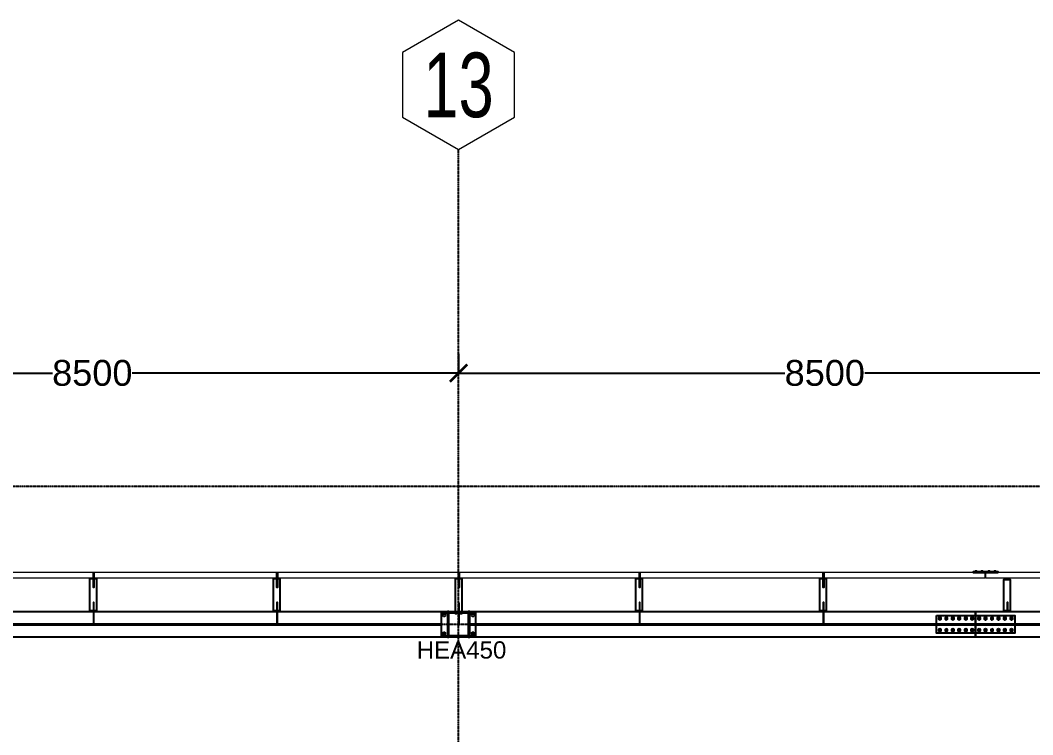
# Model space of a CAD drawing. Header units: millimetres. Extents: x -12345 to 95575, y -10691 to 31862.
# Drawn here: x 54414 to 66163, y 22616 to 30907 of the extents above; entities that cross this region are included whole.
import ezdxf
from ezdxf.enums import TextEntityAlignment as Align

# ---------------------------------------------------------------- set-up
doc = ezdxf.new("R2010")
doc.units = ezdxf.units.MM
doc.header["$LTSCALE"] = 0.9
doc.linetypes.add('DXK_LINE_DOT3', pattern=[5.9187, 2.979, -0.9799, 0.9799, -0.9799])
doc.layers.get('0').update_dxf_attribs({"color": 255})
for name, color, linetype, lineweight in [('0-1', 7, 'Continuous', 5), ('E_TEXTO', 3, 'Continuous', 9), ('HCB_EJES', 1, 'DXK_LINE_DOT3', 9)]:
    doc.layers.add(name, color=color, linetype=linetype, lineweight=lineweight)
for name, color, linetype in [('COTAS', 8, 'Continuous'), ('HCB-EJES', 1, 'Continuous'), ('HCB-ROTULOS', 2, 'Continuous'), ('HCB_ALMA', 252, 'Continuous'), ('HCB_VIGAS', 4, 'Continuous')]:
    doc.layers.add(name, color=color, linetype=linetype)
doc.styles.add('VERDANA', font='arial.ttf')
doc.dimstyles.new('1.125', dxfattribs={"dimscale": 0, "dimtxt": 300, "dimasz": 200, "dimexe": 4, "dimexo": 4, "dimgap": 15, "dimtad": 0, "dimdec": 0, "dimzin": 4, "dimdsep": 46, "dimtxsty": 'VERDANA', "dimblk": 'ARCHTICK', "dimcen": -10, "dimclrd": 256, "dimclrt": 3, "dimadec": 0, "dimazin": 0, "dimtfac": 1, "dimtdec": 0, "dimtmove": 2, "dimatfit": 0, "dimldrblk": 'OBLIQUE', "dimfxl": 0.05, "dimtolj": 1, "dimtzin": 0, "dimarcsym": 0})

# ---------------------------------------------------------------- blocks, each defined once
blk = doc.blocks.new('_ArchTick')
at = {"color": 0, "linetype": 'ByBlock', "const_width": 0.15}
blk.add_lwpolyline([(-0.5, -0.5), (0.5, 0.5)], dxfattribs=at)
blk = doc.blocks.new('*D97')
at = {"layer": 'COTAS', "color": 0, "lineweight": -2, "transparency": 16777216}
for p, q in [((51000, 27027), (51000, 26809)), ((59500, 27037), (59500, 26809))]:
    blk.add_line(p, q, dxfattribs=at)
at = {"layer": 'COTAS', "lineweight": -2, "transparency": 16777216}
for p, q in [((51000, 26813), (54787, 26813)), ((59500, 26813), (55713, 26813))]:
    blk.add_line(p, q, dxfattribs=at)
at = {"layer": 'Defpoints', "color": 0, "transparency": 16777216}
for p in [(51000, 27031), (59500, 27041), (59500, 26813)]:
    blk.add_point(p, dxfattribs=at)
at = {"layer": 'COTAS', "lineweight": -2, "transparency": 16777216, "xscale": 200, "yscale": 200, "zscale": 200, "rotation": 180}
blk.add_blockref('_ArchTick', (51000, 26813), dxfattribs=at)
at = {"layer": 'COTAS', "lineweight": -2, "transparency": 16777216, "xscale": 200, "yscale": 200, "zscale": 200}
blk.add_blockref('_ArchTick', (59500, 26813), dxfattribs=at)
at = {"layer": 'COTAS', "color": 3, "transparency": 16777216, "insert": (55250, 26813), "char_height": 300, "attachment_point": 5, "style": 'VERDANA'}
blk.add_mtext('\\A1;8500', dxfattribs=at)
blk = doc.blocks.new('_Oblique')
at = {"color": 0, "linetype": 'ByBlock', "lineweight": -2}
blk.add_line((-0.5, -0.5), (0.5, 0.5), dxfattribs=at)
blk = doc.blocks.new('*D98')
at = {"layer": 'COTAS', "lineweight": -2, "transparency": 16777216}
for p, q in [((59500, 26813), (63287, 26813)), ((68000, 26813), (64213, 26813))]:
    blk.add_line(p, q, dxfattribs=at)
at = {"layer": 'Defpoints', "color": 0, "transparency": 16777216}
for p in [(59500, 26813), (68000, 26813), (68000, 26813)]:
    blk.add_point(p, dxfattribs=at)
at = {"layer": 'COTAS', "lineweight": -2, "transparency": 16777216, "xscale": 200, "yscale": 200, "zscale": 200, "rotation": 180}
blk.add_blockref('_ArchTick', (59500, 26813), dxfattribs=at)
at = {"layer": 'COTAS', "lineweight": -2, "transparency": 16777216, "xscale": 200, "yscale": 200, "zscale": 200}
blk.add_blockref('_ArchTick', (68000, 26813), dxfattribs=at)
at = {"layer": 'COTAS', "color": 3, "transparency": 16777216, "insert": (63750, 26813), "char_height": 300, "attachment_point": 5, "style": 'VERDANA'}
blk.add_mtext('\\A1;8500', dxfattribs=at)

msp = doc.modelspace()

# ---------------------------------------------------------------- linework, layer by layer
at = {"color": 1, "linetype": 'Continuous'}
for p, q in [((59315.2, 24002.4), (59323.8, 24017.4)), ((59323.8, 23987.4), (59315.2, 24002.4)), ((59323.8, 24017.4), (59341.2, 24017.4)), ((59341.2, 23987.4), (59323.8, 23987.4)), ((59341.2, 24017.4), (59349.8, 24002.4)), ((59349.8, 24002.4), (59341.2, 23987.4)), ((59650.2, 24002.4), (59658.8, 24017.4)), ((59658.8, 23987.4), (59650.2, 24002.4)), ((59658.8, 24017.4), (59676.2, 24017.4)), ((59676.2, 23987.4), (59658.8, 23987.4)), ((59676.2, 24017.4), (59684.8, 24002.4)), ((59684.8, 24002.4), (59676.2, 23987.4)), ((59315.2, 23792.4), (59323.8, 23807.4)), ((59323.8, 23777.4), (59315.2, 23792.4)), ((59323.8, 23807.4), (59341.2, 23807.4)), ((59341.2, 23777.4), (59323.8, 23777.4)), ((59341.2, 23807.4), (59349.8, 23792.4)), ((59349.8, 23792.4), (59341.2, 23777.4)), ((59650.2, 23792.4), (59658.8, 23807.4)), ((59658.8, 23777.4), (59650.2, 23792.4)), ((59658.8, 23807.4), (59676.2, 23807.4)), ((59676.2, 23777.4), (59658.8, 23777.4)), ((59676.2, 23807.4), (59684.8, 23792.4)), ((59684.8, 23792.4), (59676.2, 23777.4))]:
    msp.add_line(p, q, dxfattribs=at)
for centre, radius, start, end in [((65085, 23964.6), 11, 359.99999, 179.99999), ((65085, 23964.6), 10, 119.99999, 299.99999), ((65085, 23964.6), 10, 299.99999, 119.99999), ((65160, 23964.6), 11, 359.99999, 179.99999), ((65160, 23964.6), 10, 119.99999, 299.99999), ((65160, 23964.6), 10, 299.99999, 119.99999), ((65235, 23964.6), 11, 359.99999, 179.99999), ((65235, 23964.6), 10, 119.99999, 299.99999), ((65235, 23964.6), 10, 299.99999, 119.99999), ((65310, 23964.6), 11, 359.99999, 179.99999), ((65310, 23964.6), 10, 119.99999, 299.99999), ((65310, 23964.6), 10, 299.99999, 119.99999), ((65385, 23964.6), 11, 359.99999, 179.99999), ((65385, 23964.6), 10, 119.99999, 299.99999), ((65385, 23964.6), 10, 299.99999, 119.99999), ((65460, 23964.6), 11, 359.99999, 179.99999), ((65460, 23964.6), 10, 119.99999, 299.99999), ((65460, 23964.6), 10, 299.99999, 119.99999), ((65540, 23964.6), 11, 359.99999, 179.99999), ((65540, 23964.6), 10, 119.99999, 299.99999), ((65540, 23964.6), 10, 299.99999, 119.99999), ((65615, 23964.6), 11, 359.99999, 179.99999), ((65615, 23964.6), 10, 119.99999, 299.99999), ((65615, 23964.6), 10, 299.99999, 119.99999), ((65690, 23964.6), 11, 359.99999, 179.99999), ((65690, 23964.6), 10, 119.99999, 299.99999), ((65690, 23964.6), 10, 299.99999, 119.99999), ((65765, 23964.6), 11, 359.99999, 179.99999), ((65765, 23964.6), 10, 119.99999, 299.99999), ((65765, 23964.6), 10, 299.99999, 119.99999), ((65840, 23964.6), 11, 359.99999, 179.99999), ((65840, 23964.6), 10, 119.99999, 299.99999), ((65840, 23964.6), 10, 299.99999, 119.99999), ((65915, 23964.6), 11, 359.99999, 179.99999), ((65915, 23964.6), 10, 119.99999, 299.99999), ((65915, 23964.6), 10, 299.99999, 119.99999), ((65085, 23964.6), 11, 179.99999, 359.99999), ((65160, 23964.6), 11, 179.99999, 359.99999), ((65235, 23964.6), 11, 179.99999, 359.99999), ((65310, 23964.6), 11, 179.99999, 359.99999), ((65385, 23964.6), 11, 179.99999, 359.99999), ((65460, 23964.6), 11, 179.99999, 359.99999), ((65540, 23964.6), 11, 179.99999, 359.99999), ((65615, 23964.6), 11, 179.99999, 359.99999), ((65690, 23964.6), 11, 179.99999, 359.99999), ((65765, 23964.6), 11, 179.99999, 359.99999), ((65840, 23964.6), 11, 179.99999, 359.99999), ((65915, 23964.6), 11, 179.99999, 359.99999), ((65085, 23829.1), 11, 359.99999, 179.99999), ((65085, 23829.1), 11, 179.99999, 359.99999), ((65085, 23829.1), 10, 119.99999, 299.99999), ((65085, 23829.1), 10, 299.99999, 119.99999), ((65160, 23829.1), 11, 359.99999, 179.99999), ((65160, 23829.1), 11, 179.99999, 359.99999), ((65160, 23829.1), 10, 119.99999, 299.99999), ((65160, 23829.1), 10, 299.99999, 119.99999), ((65235, 23829.1), 11, 359.99999, 179.99999), ((65235, 23829.1), 11, 179.99999, 359.99999), ((65235, 23829.1), 10, 119.99999, 299.99999), ((65235, 23829.1), 10, 299.99999, 119.99999), ((65310, 23829.1), 11, 359.99999, 179.99999), ((65310, 23829.1), 11, 179.99999, 359.99999), ((65310, 23829.1), 10, 119.99999, 299.99999), ((65310, 23829.1), 10, 299.99999, 119.99999), ((65385, 23829.1), 11, 359.99999, 179.99999), ((65385, 23829.1), 11, 179.99999, 359.99999), ((65385, 23829.1), 10, 119.99999, 299.99999), ((65385, 23829.1), 10, 299.99999, 119.99999), ((65460, 23829.1), 11, 359.99999, 179.99999), ((65460, 23829.1), 11, 179.99999, 359.99999), ((65460, 23829.1), 10, 119.99999, 299.99999), ((65460, 23829.1), 10, 299.99999, 119.99999), ((65540, 23829.1), 11, 359.99999, 179.99999), ((65540, 23829.1), 11, 179.99999, 359.99999), ((65540, 23829.1), 10, 119.99999, 299.99999), ((65540, 23829.1), 10, 299.99999, 119.99999), ((65615, 23829.1), 11, 359.99999, 179.99999), ((65615, 23829.1), 11, 179.99999, 359.99999), ((65615, 23829.1), 10, 119.99999, 299.99999), ((65615, 23829.1), 10, 299.99999, 119.99999), ((65690, 23829.1), 11, 359.99999, 179.99999), ((65690, 23829.1), 11, 179.99999, 359.99999), ((65690, 23829.1), 10, 119.99999, 299.99999), ((65690, 23829.1), 10, 299.99999, 119.99999), ((65765, 23829.1), 11, 359.99999, 179.99999), ((65765, 23829.1), 11, 179.99999, 359.99999), ((65765, 23829.1), 10, 119.99999, 299.99999), ((65765, 23829.1), 10, 299.99999, 119.99999), ((65840, 23829.1), 11, 359.99999, 179.99999), ((65840, 23829.1), 11, 179.99999, 359.99999), ((65840, 23829.1), 10, 119.99999, 299.99999), ((65840, 23829.1), 10, 299.99999, 119.99999), ((65915, 23829.1), 11, 359.99999, 179.99999), ((65915, 23829.1), 11, 179.99999, 359.99999), ((65915, 23829.1), 10, 119.99999, 299.99999), ((65915, 23829.1), 10, 299.99999, 119.99999)]:
    msp.add_arc(centre, radius, start, end, dxfattribs=at)
at = {"layer": '0-1', "color": 8}
for p, q in [((65610.2, 24498.6), (53620.2, 24498.6)), ((65610.2, 24433.6), (65610.2, 24498.6)), ((67850, 24498.6), (65620.2, 24498.6)), ((65620.2, 24433.6), (65620.2, 24498.6)), ((65610.2, 24433.6), (53620.2, 24433.6)), ((67850, 24433.6), (65620.2, 24433.6))]:
    msp.add_line(p, q, dxfattribs=at)
at = {"layer": 'HCB-EJES', "linetype": 'DXK_LINE_DOT3'}
for p, q in [((59500, -3906.8), (59500, 29407)), ((-10844.5, 25500), (94075, 25500)), ((-6888.4, 23900.1), (90118.8, 23900.1))]:
    msp.add_line(p, q, dxfattribs=at)
at = {"layer": 'HCB_ALMA'}
for p, q in [((51146.4, 23902.6), (59299, 23902.6)), ((51146.4, 23891.1), (59299, 23891.1)), ((59625.5, 23902.6), (67846.4, 23902.6)), ((59625.5, 23891.1), (67846.4, 23891.1))]:
    msp.add_line(p, q, dxfattribs=at)
at = {"layer": 'HCB_EJES', "color": 40, "linetype": 'ByBlock', "true_color": 0xf8d731}
msp.add_lwpolyline([(58850.5, 29782), (59500, 29407), (60149.5, 29782), (60149.5, 30532), (59500, 30907), (58850.5, 30532)], close=True, dxfattribs=at)
at = {"layer": 'HCB_VIGAS'}
for p, q in [((55262.5, 24481.1), (55268.5, 24481.1)), ((57392.5, 24481.1), (57398.5, 24481.1)), ((59502.5, 24481.1), (59508.5, 24481.1)), ((61597.7, 24481.1), (61603.7, 24481.1)), ((63732.7, 24481.1), (63738.7, 24481.1)), ((65500, 24504.6), (65500, 24512.5)), ((65510.4, 24504.6), (65510.4, 24512.5)), ((65570, 24504.6), (65570, 24512.5)), ((65580.4, 24504.6), (65580.4, 24512.5)), ((65650, 24504.6), (65650, 24512.5)), ((65660.4, 24504.6), (65660.4, 24512.5)), ((65720, 24504.6), (65720, 24512.5)), ((65730.4, 24504.6), (65730.4, 24512.5)), ((55262.5, 24433.6), (55268.5, 24433.6)), ((55262.5, 24421.1), (55268.5, 24421.1)), ((55262.5, 24341.1), (55268.5, 24341.1)), ((57392.5, 24433.6), (57398.5, 24433.6)), ((57392.5, 24421.1), (57398.5, 24421.1)), ((57392.5, 24341.1), (57398.5, 24341.1)), ((59502.5, 24433.6), (59508.5, 24433.6)), ((59502.5, 24421.1), (59508.5, 24421.1)), ((59502.5, 24341.1), (59508.5, 24341.1)), ((61597.7, 24433.6), (61603.7, 24433.6)), ((61597.7, 24421.1), (61603.7, 24421.1)), ((61597.7, 24341.1), (61603.7, 24341.1)), ((63732.7, 24433.6), (63738.7, 24433.6)), ((63732.7, 24421.1), (63738.7, 24421.1)), ((63732.7, 24341.1), (63738.7, 24341.1)), ((55262.5, 24066.9), (55268.5, 24066.9)), ((57392.5, 24066.9), (57398.5, 24066.9)), ((61597.7, 24066.9), (61603.7, 24066.9)), ((63732.7, 24066.9), (63738.7, 24066.9)), ((65867.7, 24066.9), (65873.7, 24066.9)), ((55262.5, 23927.6), (55268.5, 23927.6)), ((57392.5, 23927.6), (57398.5, 23927.6)), ((59371, 23922.6), (59387, 23922.6)), ((59371, 23871.1), (59387, 23871.1)), ((59613, 23922.6), (59629, 23922.6)), ((59613, 23871.1), (59629, 23871.1)), ((61597.7, 23927.6), (61603.7, 23927.6)), ((63732.7, 23927.6), (63738.7, 23927.6))]:
    msp.add_line(p, q, dxfattribs=at)
for points in [[(55262.5, 24433.6), (55262.5, 24491.1), (55268.5, 24491.1), (55268.5, 24433.6), (55268.5, 24423.6), (55268.5, 24326.1), (55262.5, 24326.1), (55262.5, 24423.6)], [(57392.5, 24433.6), (57392.5, 24491.1), (57398.5, 24491.1), (57398.5, 24433.6), (57398.5, 24423.6), (57398.5, 24326.1), (57392.5, 24326.1), (57392.5, 24423.6)], [(59502.5, 24433.6), (59502.5, 24491.1), (59508.5, 24491.1), (59508.5, 24433.6), (59508.5, 24423.6), (59508.5, 24326.1), (59502.5, 24326.1), (59502.5, 24423.6)], [(61597.7, 24433.6), (61597.7, 24491.1), (61603.7, 24491.1), (61603.7, 24433.6), (61603.7, 24423.6), (61603.7, 24326.1), (61597.7, 24326.1), (61597.7, 24423.6)], [(63732.7, 24433.6), (63732.7, 24491.1), (63738.7, 24491.1), (63738.7, 24433.6), (63738.7, 24423.6), (63738.7, 24326.1), (63732.7, 24326.1), (63732.7, 24423.6)], [(65760.2, 24498.6), (65760.2, 24504.6), (65470.2, 24504.6), (65470.2, 24498.6), (65610.2, 24498.6), (65620.2, 24498.6)], [(55301, 24056.9), (55301, 24423.6), (55219, 24423.6), (55219, 24056.9)], [(57431, 24056.9), (57431, 24423.6), (57349, 24423.6), (57349, 24056.9)], [(59541, 24021.9), (59541, 24046.9), (59541, 24423.6), (59459, 24423.6), (59459, 24046.9), (59459, 24021.9)], [(61636.2, 24056.9), (61636.2, 24423.6), (61554.2, 24423.6), (61554.2, 24056.9)], [(63771.2, 24056.9), (63771.2, 24423.6), (63689.2, 24423.6), (63689.2, 24056.9)], [(65906.2, 24056.9), (65906.2, 24412.7), (65824.2, 24412.7), (65824.2, 24056.9)], [(53500, 23999.6), (53500, 24046.9), (65500, 24046.9), (65500, 23999.6), (65500, 23794.1), (65500, 23746.9), (53500, 23746.9), (53500, 23794.1), (53500, 23746.9), (51304.9, 23746.9), (51160, 23746.9), (51160, 24046.9), (51304.9, 24046.9), (53500, 24046.9)], [(55268.5, 24046.9), (55262.5, 24046.9), (55262.5, 23902.6), (55268.5, 23902.6)], [(57398.5, 24046.9), (57392.5, 24046.9), (57392.5, 23902.6), (57398.5, 23902.6)], [(59387, 24046.9), (59371, 24046.9), (59371, 23902.6), (59387, 23902.6)], [(59629, 24046.9), (59613, 24046.9), (59613, 23902.6), (59629, 23902.6)], [(61603.7, 24046.9), (61597.7, 24046.9), (61597.7, 23902.6), (61603.7, 23902.6)], [(63738.7, 24046.9), (63732.7, 24046.9), (63732.7, 23902.6), (63738.7, 23902.6)], [(65085, 23947.3), (65100, 23956), (65100, 23973.3), (65085, 23982), (65070, 23973.3), (65070, 23956)], [(65160, 23947.3), (65175, 23956), (65175, 23973.3), (65160, 23982), (65145, 23973.3), (65145, 23956)], [(65235, 23947.3), (65250, 23956), (65250, 23973.3), (65235, 23982), (65220, 23973.3), (65220, 23956)], [(65310, 23947.3), (65325, 23956), (65325, 23973.3), (65310, 23982), (65295, 23973.3), (65295, 23956)], [(65385, 23947.3), (65400, 23956), (65400, 23973.3), (65385, 23982), (65370, 23973.3), (65370, 23956)], [(65460, 23947.3), (65475, 23956), (65475, 23973.3), (65460, 23982), (65445, 23973.3), (65445, 23956)], [(65500, 23999.6), (65500, 24046.9), (67695.1, 24046.9), (67840, 24046.9), (67840, 23746.9), (67695.1, 23746.9), (65500, 23746.9), (65500, 23794.1)], [(65540, 23982), (65525, 23973.3), (65525, 23956), (65540, 23947.3), (65555, 23956), (65555, 23973.3)], [(65615, 23982), (65600, 23973.3), (65600, 23956), (65615, 23947.3), (65630, 23956), (65630, 23973.3)], [(65690, 23982), (65675, 23973.3), (65675, 23956), (65690, 23947.3), (65705, 23956), (65705, 23973.3)], [(65765, 23982), (65750, 23973.3), (65750, 23956), (65765, 23947.3), (65780, 23956), (65780, 23973.3)], [(65840, 23982), (65825, 23973.3), (65825, 23956), (65840, 23947.3), (65855, 23956), (65855, 23973.3)], [(65915, 23982), (65900, 23973.3), (65900, 23956), (65915, 23947.3), (65930, 23956), (65930, 23973.3)], [(59371, 23746.9), (59387, 23746.9), (59387, 23891.1), (59371, 23891.1)], [(59613, 23746.9), (59629, 23746.9), (59629, 23891.1), (59613, 23891.1)], [(65085, 23811.8), (65100, 23820.5), (65100, 23837.8), (65085, 23846.5), (65070, 23837.8), (65070, 23820.5)], [(65160, 23811.8), (65175, 23820.5), (65175, 23837.8), (65160, 23846.5), (65145, 23837.8), (65145, 23820.5)], [(65235, 23811.8), (65250, 23820.5), (65250, 23837.8), (65235, 23846.5), (65220, 23837.8), (65220, 23820.5)], [(65310, 23811.8), (65325, 23820.5), (65325, 23837.8), (65310, 23846.5), (65295, 23837.8), (65295, 23820.5)], [(65385, 23811.8), (65400, 23820.5), (65400, 23837.8), (65385, 23846.5), (65370, 23837.8), (65370, 23820.5)], [(65460, 23811.8), (65475, 23820.5), (65475, 23837.8), (65460, 23846.5), (65445, 23837.8), (65445, 23820.5)], [(65540, 23846.5), (65525, 23837.8), (65525, 23820.5), (65540, 23811.8), (65555, 23820.5), (65555, 23837.8)], [(65615, 23846.5), (65600, 23837.8), (65600, 23820.5), (65615, 23811.8), (65630, 23820.5), (65630, 23837.8)], [(65690, 23846.5), (65675, 23837.8), (65675, 23820.5), (65690, 23811.8), (65705, 23820.5), (65705, 23837.8)], [(65765, 23846.5), (65750, 23837.8), (65750, 23820.5), (65765, 23811.8), (65780, 23820.5), (65780, 23837.8)], [(65840, 23846.5), (65825, 23837.8), (65825, 23820.5), (65840, 23811.8), (65855, 23820.5), (65855, 23837.8)], [(65915, 23846.5), (65900, 23837.8), (65900, 23820.5), (65915, 23811.8), (65930, 23820.5), (65930, 23837.8)]]:
    msp.add_lwpolyline(points, close=True, dxfattribs=at)
for points in [[(65515.6, 24504.6), (65515.6, 24512.5), (65494.8, 24512.5), (65494.8, 24504.6)], [(65585.6, 24504.6), (65585.6, 24512.5), (65564.8, 24512.5), (65564.8, 24504.6)], [(65665.6, 24504.6), (65665.6, 24512.5), (65644.8, 24512.5), (65644.8, 24504.6)], [(65735.6, 24504.6), (65735.6, 24512.5), (65714.8, 24512.5), (65714.8, 24504.6)], [(55268.5, 24046.9), (55268.5, 24056.9), (55268.5, 24151.9), (55262.5, 24151.9), (55262.5, 24056.9), (55262.5, 24046.9)], [(57398.5, 24046.9), (57398.5, 24056.9), (57398.5, 24151.9), (57392.5, 24151.9), (57392.5, 24056.9), (57392.5, 24046.9)], [(59508.5, 24036.9), (59508.5, 24046.9), (59508.5, 24141.9), (59502.5, 24141.9), (59502.5, 24046.9), (59502.5, 24036.9)], [(61603.7, 24046.9), (61603.7, 24056.9), (61603.7, 24151.9), (61597.7, 24151.9), (61597.7, 24056.9), (61597.7, 24046.9)], [(63738.7, 24046.9), (63738.7, 24056.9), (63738.7, 24151.9), (63732.7, 24151.9), (63732.7, 24056.9), (63732.7, 24046.9)], [(65873.7, 24046.9), (65873.7, 24056.9), (65873.7, 24151.9), (65867.7, 24151.9), (65867.7, 24056.9), (65867.7, 24046.9)], [(59502.5, 24036.9), (59502.5, 23892.6), (59508.5, 23892.6), (59508.5, 24036.9)]]:
    msp.add_lwpolyline(points, dxfattribs=at)
at = {"layer": 'HCB_VIGAS', "color": 8}
for points in [[(59302.5, 24032.4), (59697.5, 24032.4), (59697.5, 23762.4), (59302.5, 23762.4)], [(65045, 23999.6), (65955, 23999.6), (65955, 23794.1), (65045, 23794.1)], [(65045, 23999.6), (65955, 23999.6), (65955, 23794.1), (65045, 23794.1)]]:
    msp.add_lwpolyline(points, close=True, dxfattribs=at)

# ---------------------------------------------------------------- texts
at = {"layer": 'E_TEXTO', "style": 'VERDANA'}
msp.add_text('HEA450', height=200, dxfattribs=at).set_placement((59534.5, 23499.9), align=Align.CENTER)
at = {"layer": 'HCB-ROTULOS', "color": 4, "style": 'VERDANA', "width": 0.7}
msp.add_text('13', height=750, dxfattribs=at).set_placement((59500, 30157), align=Align.MIDDLE_CENTER)

# ---------------------------------------------------------------- dimensions: what is measured, and where the dimension line sits
at = {"layer": 'COTAS'}
for base, p1, p2, picture, middle in [((59500, 26813.3), (51000, 27031.2), (59500, 27041.2), '*D97', (55250, 26813.3)), ((68000, 26813.3), (59500, 26813.3), (68000, 26813.3), '*D98', (63750, 26813.3))]:
    dim = msp.add_linear_dim(base=base, p1=p1, p2=p2, dimstyle='1.125', override={"dimscale": 1}, dxfattribs=at)
    dim.commit()
    dim.dimension.update_dxf_attribs({"geometry": picture, "text_midpoint": middle})

doc.saveas('drawing.dxf')
